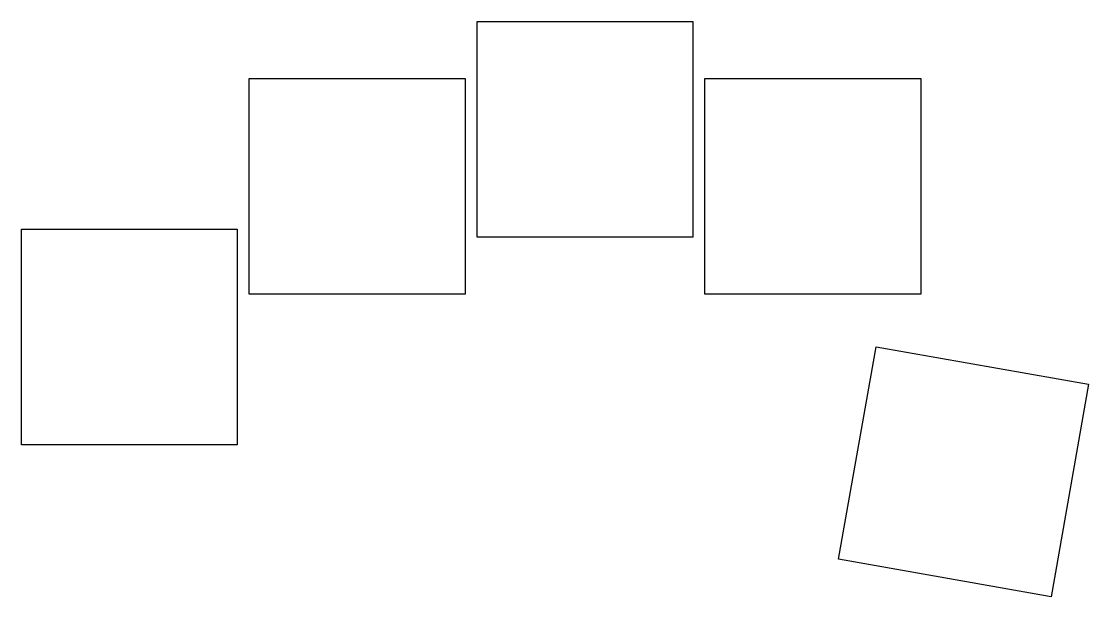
# Model space of a CAD drawing. Header units: millimetres. Extents: x -9 to 80, y -21.7 to 26.3.
import ezdxf

# ---------------------------------------------------------------- set-up
doc = ezdxf.new("R2010")
doc.units = ezdxf.units.MM

msp = doc.modelspace()

# ---------------------------------------------------------------- linework, layer by layer
for p, q in [((29, 26.335), (47, 26.335)), ((29, 8.335), (29, 26.335)), ((47, 26.335), (47, 8.335)), ((10, 21.573), (28, 21.573)), ((10, 3.573), (10, 21.573)), ((28, 21.573), (28, 3.573)), ((48, 21.573), (66, 21.573)), ((48, 3.573), (48, 21.573)), ((66, 21.573), (66, 3.573)), ((-9, 9), (9, 9)), ((-9, -9), (-9, 9)), ((9, 9), (9, -9)), ((47, 8.335), (29, 8.335)), ((28, 3.573), (10, 3.573)), ((66, 3.573), (48, 3.573)), ((59.147, -18.54), (62.273, -0.813)), ((62.273, -0.813), (79.999, -3.939)), ((79.999, -3.939), (76.873, -21.666)), ((9, -9), (-9, -9)), ((76.873, -21.666), (59.147, -18.54))]:
    msp.add_line(p, q)

doc.saveas('drawing.dxf')
